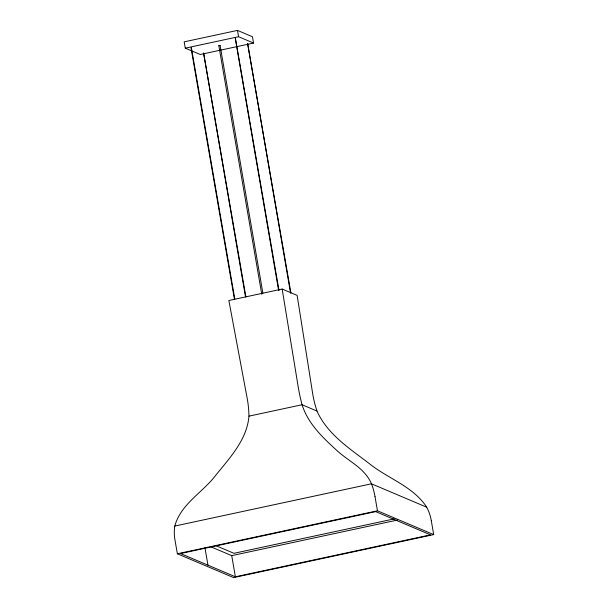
<?xml version="1.0" encoding="UTF-8"?>
<svg xmlns="http://www.w3.org/2000/svg" width="608" height="608" viewBox="0 0 608 608"><rect width="100%" height="100%" fill="white"/><g stroke="black" fill="none" stroke-linecap="round" stroke-linejoin="round"><path stroke-width="0.91" d="M431.262 520.41A38.942 32.976 65.1 0 0 426.74 507.224C413.106 486.218 387.706 478.587 368.965 463.349C349.539 448.484 327.34 434.226 316.996 411.061A99.621 84.36 65.1 0 1 312.185 390.518L297.137 295.397L282.158 289.051L228.859 300.504L246.635 395.42A99.621 84.36 65.1 0 1 248.961 416.146C247.038 439.493 230.158 457.452 216.144 474.772C203.042 492.351 180.85 503.758 174.8 526.057A38.942 32.976 65.1 0 0 174.899 539.577L177.369 553.782L233.609 577.6L433.694 534.614L431.247 520.41M261.767 294.31L218.827 45.699L219.458 45.486L220.104 45.486L262.884 293.155M191.383 47.69L234.81 299.09M245.51 296.924L203.574 52.926L245.906 296.864M220.088 45.516L218.827 45.699M278.639 290.632L235.25 38.22M235.418 38.205L279.034 290.563M290.54 293.071L247.684 43.457M237.477 30.4L184.186 41.846L185.273 48.161L200.252 54.5L253.551 43.054L252.457 36.746L237.477 30.4L238.572 36.708L253.551 43.054M185.273 48.161L238.572 36.708M248.961 416.146L302.07 404.738L316.996 411.061M174.8 526.057L371.473 483.801L426.748 507.216M177.369 553.782L377.462 510.796L433.694 534.614M394.227 518.882L233.951 553.318L215.665 545.574M211.158 546.934L231.732 555.644L397.298 520.076M235.38 576.779L430.54 534.85L375.691 511.617L180.523 553.546L235.38 576.779L231.732 555.644M247.54 43.54L290.936 293.003M375.007 496.592L377.462 510.796M190.996 47.751L234.422 299.159M204.934 547.702L207.951 565.159M282.158 289.051L297.806 384.431A99.621 50.487 85.7 0 0 302.07 404.738C307.754 422.948 321.716 436.65 335.434 449.145C347.32 460.834 364.64 467.56 371.473 483.801A38.942 19.737 85.7 0 1 375.014 496.584"/></g></svg>
